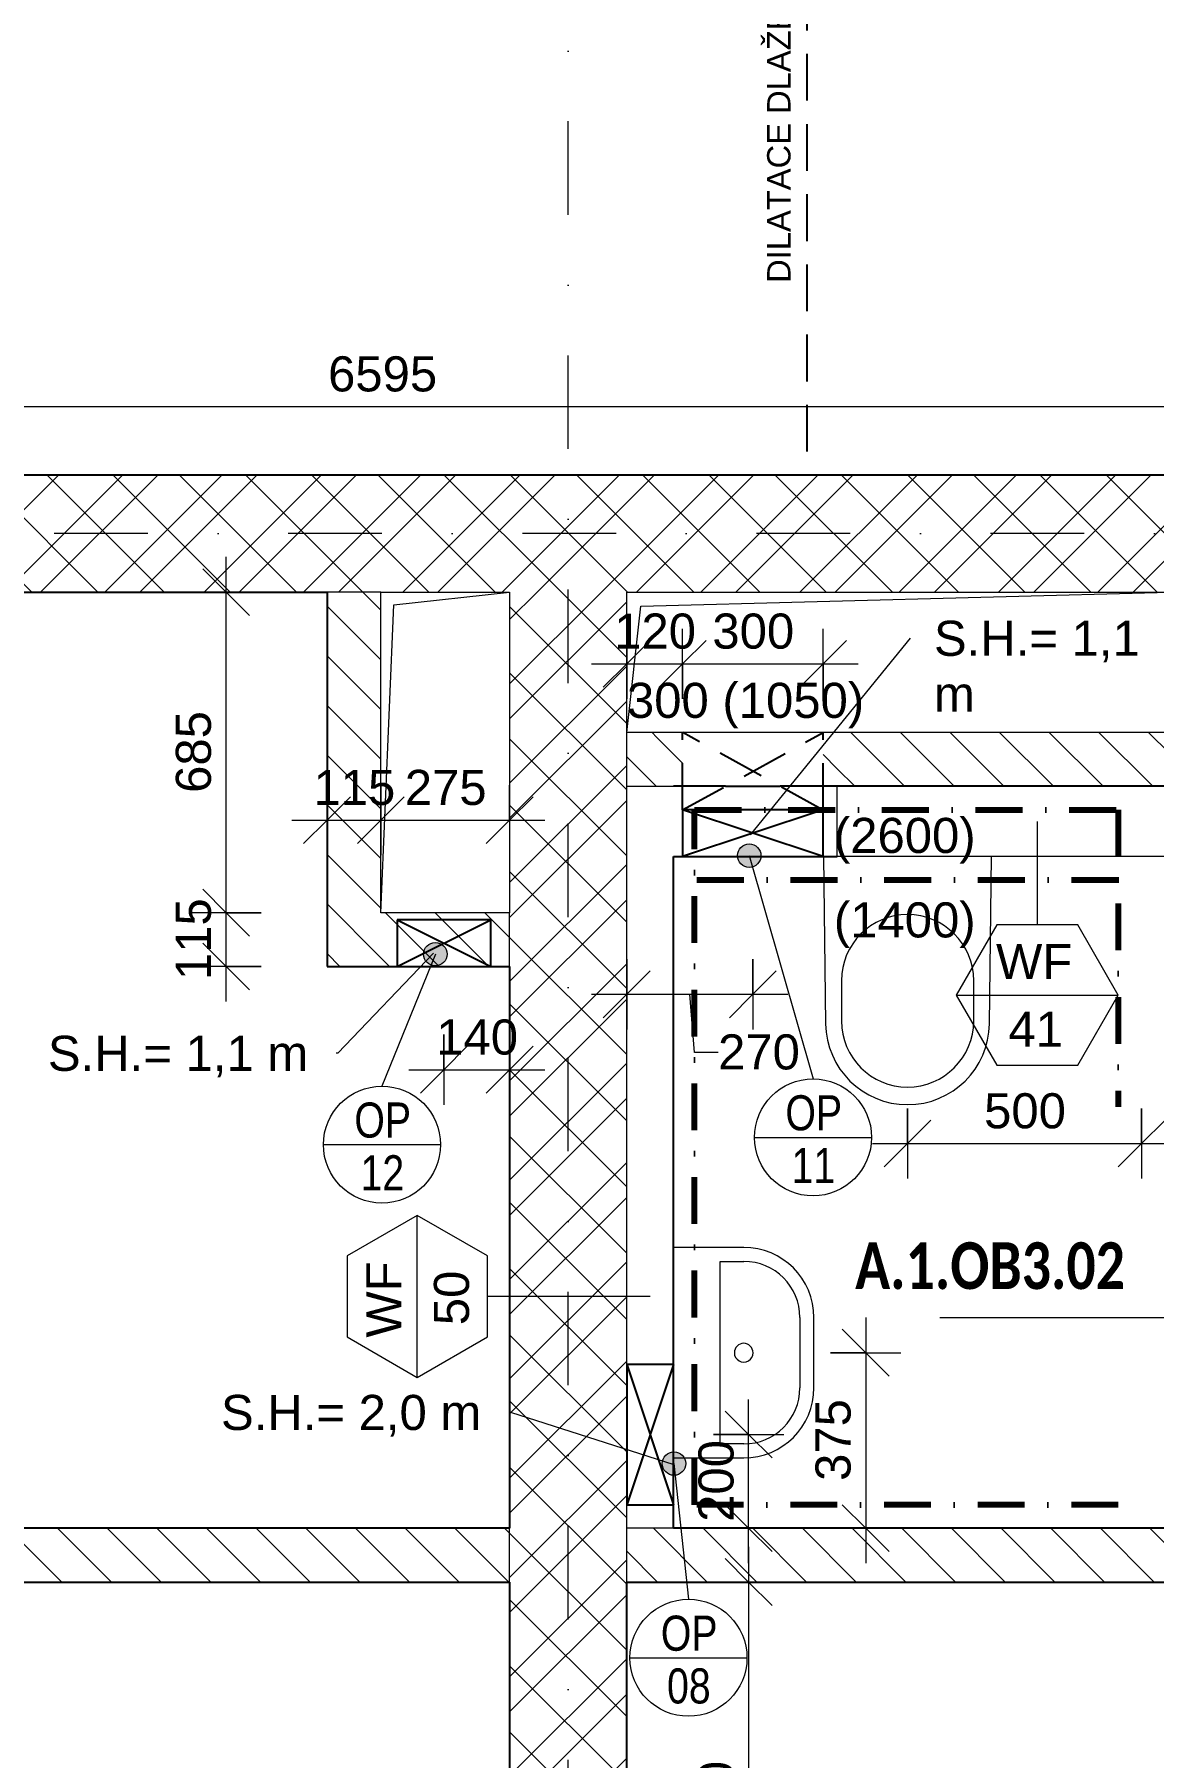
# Model space of a CAD drawing. Header units: millimetres. Extents: x -2616 to 42510, y -3604 to 14792.
# Drawn here: x 15060 to 17450, y 4235 to 7916 of the extents above; entities that cross this region are included whole.
import ezdxf

# ---------------------------------------------------------------- set-up
doc = ezdxf.new("R2010")
doc.units = ezdxf.units.MM
for name, pattern in [('HA_Dash_3mm-S1mm', [150, 100, -50]), ('HA_DashDot_10mm-S3mm', [500, 200, -150, 0, -150]), ('HA_DashDot_4mm-S1mm', [200, 100, -50, 0, -50])]:
    doc.linetypes.add(name, pattern=pattern)
for name, color, linetype, lineweight in [('A-____-____-DIMS', 9, 'Continuous', 5), ('A-____-____-DIMS-50', 9, 'Continuous', 5), ('A-AREA-____-IDEN', 9, 'Continuous', 9), ('A-DETL-____-HDLN', 9, 'HA_Dash_3mm-S1mm', 25), ('A-DETL-____-OTLN', 9, 'Continuous', 25), ('A-DETL-GENF-OTLN', 9, 'Continuous', 9), ('A-DOOR-____-IDEN', 9, 'Continuous', 9), ('A-GENM-____-IDEN', 9, 'Continuous', 9), ('A-GENM-____-MCUT', 9, 'HA_Dash_3mm-S1mm', 25), ('A-GENM-____-OTLN', 9, 'Continuous', 9), ('A-WALL-____-IDEN', 9, 'Continuous', 9), ('A-WALL-____-MCUT', 9, 'Continuous', 25), ('A-WALL-____-PATT', 9, 'Continuous', 25), ('G-____-____-TEXT', 9, 'Continuous', 5), ('I-WALL-____-MCUT', 9, 'Continuous', 25), ('I-WALL-____-OTLN', 9, 'Continuous', 9), ('P-SANR-FIXT-OTLN', 9, 'Continuous', 9), ('S-GRID-____-OTLN', 9, 'Continuous', 5)]:
    doc.layers.add(name, color=color, linetype=linetype, lineweight=lineweight)
doc.styles.add('Arial_1', font='arial.ttf', dxfattribs={"height": 75})
doc.styles.add('Arial_2', font='arial.ttf', dxfattribs={"width": 0.8, "height": 75})
doc.styles.add('Arial_3', font='arial.ttf', dxfattribs={"height": 50})
doc.styles.add('Calibri_B', font='calibrib.ttf', dxfattribs={"width": 0.8, "height": 100})
doc.dimstyles.new('Inner_Dimensions', dxfattribs={"dimscale": 304.8, "dimtxt": 76.519455, "dimasz": 0.328084, "dimexe": 0.246063, "dimexo": 0.0625, "dimgap": 0.032808, "dimtad": 1, "dimdec": 0, "dimzin": 0, "dimdsep": 46, "dimtxsty": 'Arial_1', "dimblk1": 'OBLIQUE', "dimblk2": 'OBLIQUE', "dimsah": 1, "dimcen": 0.09, "dimdle": 0.246063, "dimazin": 0, "dimtfac": 1, "dimtdec": 4, "dimtix": 1, "dimtmove": 0, "dimatfit": 3, "dimfxl": 0.246063, "dimfxlon": 1, "dimtvp": 1, "dimtolj": 1, "dimtzin": 0, "dimlwd": 9, "dimlwe": 9, "dimarcsym": 2})
doc.dimstyles.new('Inner_Dimensions_1', dxfattribs={"dimscale": 304.8, "dimtxt": 76.519455, "dimasz": 0.328084, "dimexe": 0.246063, "dimexo": 0.0625, "dimgap": 0.032808, "dimtad": 1, "dimdec": 0, "dimzin": 0, "dimdsep": 46, "dimtxsty": 'Arial_1', "dimblk1": 'OBLIQUE', "dimblk2": 'OBLIQUE', "dimsah": 1, "dimcen": 0.09, "dimdle": 0.246063, "dimazin": 0, "dimtfac": 1, "dimtdec": 4, "dimtix": 1, "dimtmove": 1, "dimatfit": 3, "dimfxl": 0.246063, "dimfxlon": 1, "dimtvp": 1, "dimtolj": 1, "dimtzin": 0, "dimlwd": 9, "dimlwe": 9, "dimarcsym": 2})
pattern_1 = [(45, (0, 0), (-106.066, 106.066), []), (45, (75, 0), (-106.066, 106.066), []), (315, (0, 0), (70.71068, 70.71068), [])]
pattern_2 = [(135, (0, 0), (-53.033, -53.033), [])]

# ---------------------------------------------------------------- blocks, each defined once
blk = doc.blocks.new('HA_GM_Shaft_Rectangle - Default-2240311-DSP_1NP-A')
at = {"layer": 'A-DETL-GENF-OTLN'}
for p, q in [((27.5, -27.5), (275, 0)), ((0, -685), (27.5, -27.5))]:
    blk.add_line(p, q, dxfattribs=at)
at = {"layer": 'A-GENM-____-OTLN'}
for p, q in [((0, -685), (0, 0)), ((0, 0), (275, 0)), ((275, 0), (275, -685)), ((275, -685), (0, -685))]:
    blk.add_line(p, q, dxfattribs=at)
blk = doc.blocks.new('HA_GM_Shaft_Rectangle - Default-2246622-DSP_1NP-A')
at = {"layer": 'A-DETL-GENF-OTLN'}
for p, q in [((30, -30), (1160, 0)), ((0, -300), (30, -30))]:
    blk.add_line(p, q, dxfattribs=at)
at = {"layer": 'A-GENM-____-OTLN'}
for p, q in [((0, -300), (0, 0)), ((0, 0), (1160, 0)), ((1160, 0), (1160, -300)), ((1160, -300), (0, -300))]:
    blk.add_line(p, q, dxfattribs=at)
blk = doc.blocks.new('ABMV_Toilet_WallHung - Default-1481197-DSP_1NP-A')
at = {"layer": 'A-GENM-____-OTLN'}
for p, q in [((-50, 432.3), (-54.6, 75)), ((-16.3, 426.2), (-16.3, 340.3)), ((266.3, 340.3), (266.3, 426.2)), ((304.6, 75), (300, 432.3))]:
    blk.add_line(p, q, dxfattribs=at)
for centre, radius, start, end in [((125, 430.1), 175, 0.7323, 179.2677), ((125, 426.2), 141.3, 0, 180), ((125, 340.3), 141.3, 180, 360)]:
    blk.add_arc(centre, radius, start, end, dxfattribs=at)
blk = doc.blocks.new('ABMV_WashBasin_Generic - 450x300-2226370-DSP_1NP-A')
at = {"layer": 'P-SANR-FIXT-OTLN'}
for p, q in [((200, 350), (50, 350)), ((50, 320), (200, 320)), ((-100, 200), (-100, 50)), ((-70, 150), (-70, 200)), ((320, 200), (320, 150)), ((350, 50), (350, 200)), ((320, 150), (-70, 150))]:
    blk.add_line(p, q, dxfattribs=at)
for centre, radius, start, end in [((50, 200), 150, 90, 180), ((200, 200), 150, 360, 90), ((50, 200), 120, 90, 180), ((200, 200), 120, 360, 90), ((125, 200), 20, 90, 270), ((125, 200), 20, 270, 90)]:
    blk.add_arc(centre, radius, start, end, dxfattribs=at)
blk = doc.blocks.new('HA_GM_Tiling_LineBased - Generic Tiles-2157063-DSP_1NP-A')
at = {"layer": 'A-GENM-____-OTLN', "linetype": 'HA_DashDot_4mm-S1mm', "lineweight": 80}
blk.add_line((50, -50), (955, -50), dxfattribs=at)
blk = doc.blocks.new('HA_GM_Tiling_LineBased - Generic Tiles-2157064-DSP_1NP-A')
at = {"layer": 'A-GENM-____-OTLN', "linetype": 'HA_DashDot_4mm-S1mm', "lineweight": 80}
blk.add_line((50, -50), (1535, -50), dxfattribs=at)
blk = doc.blocks.new('HA_GM_Tiling_LineBased - Generic Tiles-2157065-DSP_1NP-A')
at = {"layer": 'A-GENM-____-OTLN', "linetype": 'HA_DashDot_4mm-S1mm', "lineweight": 80}
blk.add_line((50, -50), (685, -50), dxfattribs=at)
blk = doc.blocks.new('HA_GM_Tiling_LineBased - Generic Tiles-2155115-DSP_1NP-A')
at = {"layer": 'A-GENM-____-OTLN', "linetype": 'HA_DashDot_4mm-S1mm', "lineweight": 80}
blk.add_line((50, -50), (950, -50), dxfattribs=at)
blk = doc.blocks.new('HA_GM_Opening_Rectangle_WallBased - Default-2261174-DSP_1NP-A')
at = {"layer": 'A-GENM-____-MCUT'}
for p, q in [((-25, 108), (-24.1, 107.5)), ((-25, 108), (-25, -57.5)), ((-25, 108), (275, 108)), ((275, 108), (-24.9, -57.5)), ((-23.9, 107.5), (274.9, -57.5)), ((275, 108), (275, -57.5))]:
    blk.add_line(p, q, dxfattribs=at)
blk = doc.blocks.new('DIMBLOCK56-DSP_1NP-A')
at = {"layer": 'A-____-____-DIMS-50', "lineweight": 9}
for p, q in [((16585.6, 4685), (16585.6, 3610)), ((16585.6, 4610), (16535.6, 4660)), ((16660.6, 4610), (16510.6, 4610)), ((16585.6, 4610), (16635.6, 4560)), ((16585.6, 4610), (16660.6, 4610)), ((16585.6, 3610), (16535.6, 3660)), ((16510.6, 3610), (16660.6, 3610)), ((16585.6, 3610), (16510.6, 3610)), ((16585.6, 3610), (16635.6, 3560))]:
    blk.add_line(p, q, dxfattribs=at)
at = {"layer": 'A-____-____-DIMS-50', "color": 0, "lineweight": 9, "insert": (16478.3, 3994.6), "char_height": 75, "width": 276.883, "attachment_point": 1, "rotation": 90, "line_spacing_factor": 0.941778, "style": 'Arial_1'}
blk.add_mtext('1000', dxfattribs=at)
blk = doc.blocks.new('_Oblique')
at = {"color": 0, "linetype": 'ByBlock', "lineweight": -2}
blk.add_line((-0.5, -0.5), (0.5, 0.5), dxfattribs=at)
blk = doc.blocks.new('HA_TAG_Door_TypeMark_wDimensions - Scale50_Right with Bouble-921060-DSP_1NP-A')
at = {"layer": 'A-DOOR-____-IDEN'}
for p, q in [((0, 5), (0, -19.5)), ((-2.5, -22), (2.5, -22))]:
    blk.add_line(p, q, dxfattribs=at)
blk.add_circle((0, -22), 2.5, dxfattribs=at)
blk = doc.blocks.new('DIMBLOCK126-DSP_1NP-A')
at = {"layer": 'A-____-____-DIMS-50', "lineweight": 9}
for p, q in [((15469.3, 6040), (15419.3, 6090)), ((15544.3, 6040), (15394.3, 6040)), ((15469.3, 5850), (15469.3, 6040)), ((15469.3, 6040), (15519.3, 5990)), ((15469.3, 6040), (15544.3, 6040)), ((15469.3, 5925), (15419.3, 5975)), ((15544.3, 5925), (15394.3, 5925)), ((15469.3, 5925), (15519.3, 5875)), ((15469.3, 5925), (15544.3, 5925))]:
    blk.add_line(p, q, dxfattribs=at)
at = {"layer": 'A-____-____-DIMS-50', "color": 0, "lineweight": 9, "insert": (15361.9, 5896), "char_height": 75, "width": 207.662, "attachment_point": 1, "rotation": 90, "line_spacing_factor": 0.941778, "style": 'Arial_1'}
blk.add_mtext('115', dxfattribs=at)
blk = doc.blocks.new('DIMBLOCK127-DSP_1NP-A')
at = {"layer": 'A-____-____-DIMS-50', "lineweight": 9}
for p, q in [((15469.3, 6725), (15419.3, 6775)), ((15469.3, 6040), (15469.3, 6800)), ((15394.3, 6725), (15544.3, 6725)), ((15469.3, 6725), (15394.3, 6725)), ((15469.3, 6725), (15519.3, 6675)), ((15469.3, 6040), (15419.3, 6090)), ((15544.3, 6040), (15394.3, 6040)), ((15469.3, 6040), (15519.3, 5990)), ((15469.3, 6040), (15544.3, 6040))]:
    blk.add_line(p, q, dxfattribs=at)
at = {"layer": 'A-____-____-DIMS-50', "color": 0, "lineweight": 9, "insert": (15361.9, 6296), "char_height": 75, "width": 207.662, "attachment_point": 1, "rotation": 90, "line_spacing_factor": 0.941778, "style": 'Arial_1'}
blk.add_mtext('685', dxfattribs=at)
blk = doc.blocks.new('DIMBLOCK128-DSP_1NP-A')
at = {"layer": 'A-____-____-DIMS-50', "lineweight": 9}
for p, q in [((15685, 6312.8), (15685, 6162.8)), ((15685, 6237.8), (15685, 6312.8)), ((15800, 6312.8), (15800, 6162.8)), ((15800, 6237.8), (15800, 6312.8)), ((15685, 6237.8), (15735, 6287.8)), ((15800, 6237.8), (15850, 6287.8)), ((15610, 6237.8), (15800, 6237.8)), ((15685, 6237.8), (15635, 6187.8)), ((15800, 6237.8), (15750, 6187.8))]:
    blk.add_line(p, q, dxfattribs=at)
at = {"layer": 'A-____-____-DIMS-50', "color": 0, "lineweight": 9, "insert": (15656, 6345.2), "char_height": 75, "width": 207.662, "attachment_point": 1, "line_spacing_factor": 0.941778, "style": 'Arial_1'}
blk.add_mtext('115', dxfattribs=at)
blk = doc.blocks.new('DIMBLOCK129-DSP_1NP-A')
at = {"layer": 'A-____-____-DIMS-50', "lineweight": 9}
for p, q in [((15800, 6312.8), (15800, 6162.8)), ((15800, 6237.8), (15800, 6312.8)), ((16075, 6312.8), (16075, 6162.8)), ((16075, 6237.8), (16075, 6312.8)), ((15800, 6237.8), (15850, 6287.8)), ((16075, 6237.8), (16125, 6287.8)), ((15800, 6237.8), (15750, 6187.8)), ((15800, 6237.8), (16150, 6237.8)), ((16075, 6237.8), (16025, 6187.8))]:
    blk.add_line(p, q, dxfattribs=at)
at = {"layer": 'A-____-____-DIMS-50', "color": 0, "lineweight": 9, "insert": (15851, 6345.2), "char_height": 75, "width": 207.662, "attachment_point": 1, "line_spacing_factor": 0.941778, "style": 'Arial_1'}
blk.add_mtext('275', dxfattribs=at)
blk = doc.blocks.new('HA_TAG_WA_Partitions - Group _ Type Mark-556634-DSP_1NP-A')
at = {"layer": 'A-WALL-____-IDEN'}
for p, q in [((-1.732, 3), (-3.464, 0)), ((1.732, 3), (-1.732, 3)), ((3.464, 0), (1.732, 3)), ((-3.464, 0), (3.464, 0)), ((-3.464, 0), (-1.732, -3)), ((1.732, -3), (3.464, 0)), ((-1.732, -3), (1.732, -3))]:
    blk.add_line(p, q, dxfattribs=at)
blk = doc.blocks.new('HA_TAG_GM_Products - Generic-588599-DSP_1NP-A')
at = {"layer": 'A-GENM-____-IDEN'}
blk.add_line((-2.5, 0), (2.5, 0), dxfattribs=at)
blk.add_circle((0, 0), 2.5, dxfattribs=at)
blk = doc.blocks.new('DIMBLOCK164-DSP_1NP-A')
at = {"layer": 'A-____-____-DIMS-50', "lineweight": 9}
for p, q in [((12505, 7196.3), (12505, 7046.3)), ((12505, 7121.3), (12505, 7196.3)), ((19100, 7196.3), (19100, 7046.3)), ((19100, 7121.3), (19100, 7196.3)), ((12505, 7121.3), (12555, 7171.3)), ((19100, 7121.3), (19150, 7171.3)), ((12505, 7121.3), (12455, 7071.3)), ((12505, 7121.3), (19100, 7121.3)), ((19100, 7121.3), (19050, 7071.3))]:
    blk.add_line(p, q, dxfattribs=at)
at = {"layer": 'A-____-____-DIMS-50', "color": 0, "lineweight": 9, "insert": (15687.1, 7228.7), "char_height": 75, "width": 276.883, "attachment_point": 1, "line_spacing_factor": 0.941778, "style": 'Arial_1'}
blk.add_mtext('6595', dxfattribs=at)
blk = doc.blocks.new('DIMBLOCK226-DSP_1NP-A')
at = {"layer": 'A-____-____-DIMS-50', "lineweight": 9}
for p, q in [((15934.5, 5779.5), (15934.5, 5629.5)), ((15934.5, 5704.5), (15934.5, 5779.5)), ((15934.5, 5704.5), (15984.5, 5754.5)), ((16075, 5779.5), (16075, 5629.5)), ((16075, 5704.5), (16075, 5779.5)), ((16075, 5704.5), (16125, 5754.5)), ((15859.5, 5704.5), (16150, 5704.5)), ((15934.5, 5704.5), (15884.5, 5654.5)), ((16075, 5704.5), (16025, 5654.5))]:
    blk.add_line(p, q, dxfattribs=at)
at = {"layer": 'A-____-____-DIMS-50', "color": 0, "lineweight": 9, "insert": (15918.2, 5811.9), "char_height": 75, "width": 207.662, "attachment_point": 1, "line_spacing_factor": 0.941778, "style": 'Arial_1'}
blk.add_mtext('140', dxfattribs=at)
blk = doc.blocks.new('DIMBLOCK227-DSP_1NP-A')
at = {"layer": 'A-____-____-DIMS-50', "lineweight": 9}
for p, q in [((16325, 5940.6), (16325, 5790.6)), ((16325, 5865.6), (16325, 5940.6)), ((16594.6, 5940.6), (16594.6, 5790.6)), ((16594.6, 5865.6), (16594.6, 5940.6)), ((16325, 5865.6), (16375, 5915.6)), ((16594.6, 5865.6), (16644.6, 5915.6)), ((16250, 5865.6), (16669.6, 5865.6)), ((16325, 5865.6), (16275, 5815.6)), ((16470.2, 5741.6), (16459.8, 5865.6)), ((16594.6, 5865.6), (16544.6, 5815.6)), ((16520.2, 5741.6), (16470.2, 5741.6))]:
    blk.add_line(p, q, dxfattribs=at)
at = {"layer": 'A-____-____-DIMS-50', "color": 0, "lineweight": 9, "insert": (16520.2, 5780.1), "char_height": 75, "width": 207.662, "attachment_point": 1, "line_spacing_factor": 0.941778, "style": 'Arial_1'}
blk.add_mtext('270', dxfattribs=at)
blk = doc.blocks.new('DIMBLOCK228-DSP_1NP-A')
at = {"layer": 'A-____-____-DIMS-50', "lineweight": 9}
for p, q in [((16585.6, 4925), (16535.6, 4975)), ((16585.6, 4650), (16585.6, 5000)), ((16510.6, 4925), (16660.6, 4925)), ((16585.6, 4925), (16510.6, 4925)), ((16585.6, 4925), (16635.6, 4875)), ((16585.6, 4725), (16535.6, 4775)), ((16510.6, 4725), (16660.6, 4725)), ((16585.6, 4725), (16510.6, 4725)), ((16585.6, 4725), (16635.6, 4675))]:
    blk.add_line(p, q, dxfattribs=at)
at = {"layer": 'A-____-____-DIMS-50', "color": 0, "lineweight": 9, "insert": (16478.3, 4738.5), "char_height": 75, "width": 207.662, "attachment_point": 1, "rotation": 90, "line_spacing_factor": 0.941778, "style": 'Arial_1'}
blk.add_mtext('200', dxfattribs=at)
blk = doc.blocks.new('DIMBLOCK234-DSP_1NP-A')
at = {"layer": 'A-____-____-DIMS-50', "lineweight": 9}
for p, q in [((16835.6, 5175), (16835.6, 4650)), ((16835.6, 5100), (16785.6, 5150)), ((16760.6, 5100), (16910.6, 5100)), ((16835.6, 5100), (16760.6, 5100)), ((16835.6, 5100), (16885.6, 5050)), ((16835.6, 4725), (16785.6, 4775)), ((16910.6, 4725), (16760.6, 4725)), ((16835.6, 4725), (16885.6, 4675)), ((16835.6, 4725), (16910.6, 4725))]:
    blk.add_line(p, q, dxfattribs=at)
at = {"layer": 'A-____-____-DIMS-50', "color": 0, "lineweight": 9, "insert": (16728.3, 4826), "char_height": 75, "width": 207.662, "attachment_point": 1, "rotation": 90, "line_spacing_factor": 0.941778, "style": 'Arial_1'}
blk.add_mtext('375', dxfattribs=at)
blk = doc.blocks.new('DIMBLOCK235-DSP_1NP-A')
at = {"layer": 'A-____-____-DIMS-50', "lineweight": 9}
for p, q in [((16925, 5621.9), (16925, 5471.9)), ((16925, 5546.9), (16925, 5621.9)), ((16925, 5546.9), (16975, 5596.9)), ((17425, 5621.9), (17425, 5471.9)), ((17425, 5546.9), (17425, 5621.9)), ((17425, 5546.9), (17475, 5596.9)), ((16850, 5546.9), (17500, 5546.9)), ((16925, 5546.9), (16875, 5496.9)), ((17425, 5546.9), (17375, 5496.9))]:
    blk.add_line(p, q, dxfattribs=at)
at = {"layer": 'A-____-____-DIMS-50', "color": 0, "lineweight": 9, "insert": (17088.5, 5654.3), "char_height": 75, "width": 207.662, "attachment_point": 1, "line_spacing_factor": 0.941778, "style": 'Arial_1'}
blk.add_mtext('500', dxfattribs=at)
blk = doc.blocks.new('DIMBLOCK239-DSP_1NP-A')
at = {"layer": 'A-____-____-DIMS-50', "lineweight": 9}
for p, q in [((16325, 6646.8), (16325, 6496.8)), ((16325, 6571.8), (16325, 6646.8)), ((16444.6, 6496.8), (16444.6, 6646.8)), ((16325, 6571.8), (16375, 6621.8)), ((16444.6, 6571.8), (16494.6, 6621.8)), ((16250, 6571.8), (16444.6, 6571.8)), ((16325, 6571.8), (16275, 6521.8)), ((16444.6, 6571.8), (16394.6, 6521.8)), ((16444.6, 6571.8), (16444.6, 6496.8))]:
    blk.add_line(p, q, dxfattribs=at)
at = {"layer": 'A-____-____-DIMS-50', "color": 0, "lineweight": 9, "insert": (16298.3, 6679.2), "char_height": 75, "width": 207.662, "attachment_point": 1, "line_spacing_factor": 0.941778, "style": 'Arial_1'}
blk.add_mtext('120', dxfattribs=at)
blk = doc.blocks.new('DIMBLOCK240-DSP_1NP-A')
at = {"layer": 'A-____-____-DIMS-50', "lineweight": 9}
for p, q in [((16444.6, 6496.8), (16444.6, 6646.8)), ((16744.6, 6496.8), (16744.6, 6646.8)), ((16444.6, 6571.8), (16494.6, 6621.8)), ((16744.6, 6571.8), (16794.6, 6621.8)), ((16444.6, 6571.8), (16394.6, 6521.8)), ((16444.6, 6571.8), (16819.6, 6571.8)), ((16444.6, 6571.8), (16444.6, 6496.8)), ((16744.6, 6571.8), (16694.6, 6521.8)), ((16744.6, 6571.8), (16744.6, 6496.8))]:
    blk.add_line(p, q, dxfattribs=at)
at = {"layer": 'A-____-____-DIMS-50', "color": 0, "lineweight": 9, "insert": (16508.1, 6679.2), "char_height": 75, "width": 207.662, "attachment_point": 1, "line_spacing_factor": 0.941778, "style": 'Arial_1'}
blk.add_mtext('300', dxfattribs=at)

msp = doc.modelspace()

# ---------------------------------------------------------------- hatches: boundary and pattern name
at = {"layer": 'A-GENM-____-IDEN'}
h = msp.add_hatch(color=256, dxfattribs=at)
edge = h.paths.add_edge_path()
edge.add_arc((16586.8, 6161.9), 25, 0, 360)
h = msp.add_hatch(color=256, dxfattribs=at)
edge = h.paths.add_edge_path()
edge.add_arc((15916.3, 5951.4), 25, 0, 360)
h = msp.add_hatch(color=256, dxfattribs=at)
edge = h.paths.add_edge_path()
edge.add_arc((16426.1, 4863), 25, 0, 360)
at = {"layer": 'A-WALL-____-PATT', "lineweight": 5}
h = msp.add_hatch(dxfattribs=at)
h.set_pattern_fill('FP_2', color=256, style=0, pattern_type=2)
h.set_pattern_definition(pattern_1)
h.paths.add_polyline_path([(8595, 6725), (11505, 6725), (11505, 6975), (8225, 6975), (8225, 6725), (8406.9, 6725)])
h.paths.add_polyline_path([(20950, 6725), (22060, 6725), (22060, 6975), (20100, 6975), (20100, 6725), (20312.6, 6725)])
h.paths.add_polyline_path([(15685, 6725), (19100, 6725), (19100, 6975), (12505, 6975), (12505, 6725), (15210.2, 6725)])
h = msp.add_hatch(dxfattribs=at)
h.set_pattern_fill('FP_3', color=256, style=0, pattern_type=2)
h.set_pattern_definition(pattern_2)
h.paths.add_polyline_path([(15800, 5925), (15800, 6725), (15685, 6725), (15685, 5925)])
h = msp.add_hatch(dxfattribs=at)
h.set_pattern_fill('FP_2', color=256, style=0, pattern_type=2)
h.set_pattern_definition(pattern_1)
h.paths.add_polyline_path([(16325, 100), (16325, 2110), (16075, 2110), (16075, 100)])
h.paths.add_polyline_path([(16075, 3610), (16325, 3610), (16325, 6725), (16075, 6725), (16075, 4610)])
h = msp.add_hatch(dxfattribs=at)
h.set_pattern_fill('FP_3', color=256, style=0, pattern_type=2)
h.set_pattern_definition(pattern_2)
h.paths.add_polyline_path([(16325, 6310), (16389, 6310), (16389, 6425), (16325, 6425)])
h.paths.add_polyline_path([(16911, 6310), (17485, 6310), (17485, 6425), (16774.8, 6425), (16774.8, 6310)])
h = msp.add_hatch(dxfattribs=at)
h.set_pattern_fill('FP_3', color=256, style=0, pattern_type=2)
h.set_pattern_definition(pattern_2)
h.paths.add_polyline_path([(16444.6, 6310), (16444.6, 6425), (16389, 6425), (16389, 6310), (16425, 6310)])
h.paths.add_polyline_path([(16744.6, 6310), (16774.8, 6310), (16774.8, 6425), (16744.6, 6425)])
h = msp.add_hatch(dxfattribs=at)
h.set_pattern_fill('FP_3', color=256, style=0, pattern_type=2)
h.set_pattern_definition(pattern_2)
h.paths.add_polyline_path([(16060.6, 5925), (16075, 5925), (16075, 6040), (15800, 6040), (15800, 5925)])
h = msp.add_hatch(dxfattribs=at)
h.set_pattern_fill('FP_3', color=256, style=0, pattern_type=2)
h.set_pattern_definition(pattern_2)
h.paths.add_polyline_path([(16075, 4610), (16075, 4725), (12525, 4725), (12525, 4610)])
h.paths.add_polyline_path([(8225, 4610), (11625, 4610), (11625, 4725), (8225, 4725)])
h = msp.add_hatch(dxfattribs=at)
h.set_pattern_fill('FP_3', color=256, style=0, pattern_type=2)
h.set_pattern_definition(pattern_2)
h.paths.add_polyline_path([(22561.2, 4610), (22590.5, 4725), (20250, 4725), (20250, 4610), (22013.4, 4610)])
h.paths.add_polyline_path([(16325, 4610), (19350, 4610), (19350, 4725), (16325, 4725)])

# ---------------------------------------------------------------- linework, layer by layer
at = {"layer": 'A-DETL-____-HDLN'}
msp.add_line((16710, 8475), (16710, 6975), dxfattribs=at)
at = {"layer": 'A-DETL-____-OTLN'}
for p, q in [((16744.6, 6260), (16444.6, 6260)), ((16444.6, 6260), (16444.6, 6160)), ((16744.6, 6260), (16444.6, 6160)), ((16744.6, 6160), (16444.6, 6260)), ((16744.6, 6160), (16744.6, 6260)), ((16444.6, 6160), (16744.6, 6160)), ((16034.5, 6025), (15834.5, 6025)), ((15834.5, 6025), (15834.5, 5925)), ((15834.5, 5925), (16034.5, 6025)), ((15834.5, 6025), (16034.5, 5925)), ((16034.5, 5925), (16034.5, 6025)), ((15834.5, 5925), (16034.5, 5925)), ((16325, 5075), (16325, 4775)), ((16425, 5075), (16325, 5075)), ((16325, 5075), (16425, 4775)), ((16425, 5075), (16325, 4775)), ((16425, 4775), (16425, 5075)), ((16325, 4775), (16425, 4775))]:
    msp.add_line(p, q, dxfattribs=at)
at = {"layer": 'A-GENM-____-IDEN'}
for p, q in [((16586.8, 6161.9), (16723.1, 5684.9)), ((15916.3, 5951.4), (15802.3, 5669.4)), ((16426.1, 4863), (16457, 4573.1))]:
    msp.add_line(p, q, dxfattribs=at)
for centre in [(16586.8, 6161.9), (15916.3, 5951.4), (16426.1, 4863)]:
    msp.add_circle(centre, 25, dxfattribs=at)
at = {"layer": 'A-WALL-____-IDEN'}
for p, q in [((17202, 6235), (17202, 6014.1)), ((16375, 5220.2), (16027.6, 5220.2))]:
    msp.add_line(p, q, dxfattribs=at)
at = {"layer": 'A-WALL-____-MCUT', "lineweight": 9}
for p, q in [((15800, 6725), (15685, 6725)), ((16325, 4610), (16325, 6425)), ((16325, 6310), (16425, 6310)), ((16075, 5925), (16075, 6040)), ((16075, 4610), (16075, 4725)), ((16425, 4725), (16325, 4725))]:
    msp.add_line(p, q, dxfattribs=at)
at = {"layer": 'G-____-____-TEXT', "color": 250, "lineweight": 9}
for p, q in [((16589.2, 6206.1), (16931.4, 6626.3)), ((15912.7, 5953.2), (15707.7, 5739.6)), ((15707.7, 5739.6), (15704.2, 5739.6)), ((16077.4, 4972.3), (16073.9, 4972.3)), ((16426.4, 4860.1), (16077.4, 4972.3))]:
    msp.add_line(p, q, dxfattribs=at)
at = {"layer": 'I-WALL-____-MCUT'}
for p, q in [((19100, 6975), (12505, 6975)), ((12790, 6725), (15685, 6725)), ((15685, 6725), (15685, 5925)), ((16536.1, 6310), (16425, 6310)), ((16536.3, 6310), (16652.9, 6310)), ((17485, 6310), (16653.1, 6310)), ((16425, 4725), (16425, 6160)), ((16425, 6160), (16774.8, 6160)), ((15685, 5925), (16075, 5925)), ((16075, 5925), (16075, 4725)), ((16075, 4725), (12790, 4725)), ((17485, 4725), (16425, 4725)), ((12700, 4610), (16075, 4610)), ((16075, 4610), (16075, 100)), ((16325, 100), (16325, 4610)), ((16325, 4610), (19175, 4610))]:
    msp.add_line(p, q, dxfattribs=at)
at = {"layer": 'I-WALL-____-OTLN'}
for p, q in [((16774.8, 6160), (16774.8, 6310)), ((17485, 6160), (16774.8, 6160))]:
    msp.add_line(p, q, dxfattribs=at)
at = {"layer": 'S-GRID-____-OTLN', "linetype": 'HA_DashDot_10mm-S3mm', "lineweight": 9}
for p, q in [((16200, -1971.1), (16200, 12654.3)), ((24303.9, 6850), (-1016, 6850))]:
    msp.add_line(p, q, dxfattribs=at)

# ---------------------------------------------------------------- block references
at = {"layer": 'A-DOOR-____-IDEN', "xscale": 49.99999999999998, "yscale": 49.99999999999998, "zscale": 49.99999999999998, "rotation": 89.99999999999972}
msp.add_blockref('HA_TAG_Door_TypeMark_wDimensions - Scale50_Right with Bouble-921060-DSP_1NP-A', (17244.3, 5175), dxfattribs=at)
at = {"layer": 'A-GENM-____-IDEN', "xscale": 49.99999999999998, "yscale": 49.99999999999998, "zscale": 49.99999999999998}
for p in [(15802.3, 5544.4), (16723.1, 5559.9), (16457, 4448.1)]:
    msp.add_blockref('HA_TAG_GM_Products - Generic-588599-DSP_1NP-A', p, dxfattribs=at)
at = {"layer": 'A-GENM-____-OTLN', "lineweight": 5}
for name, p in [('HA_GM_Shaft_Rectangle - Default-2240311-DSP_1NP-A', (15800, 6725)), ('HA_GM_Shaft_Rectangle - Default-2246622-DSP_1NP-A', (16325, 6725))]:
    msp.add_blockref(name, p, dxfattribs=at)
at = {"layer": 'A-GENM-____-OTLN', "rotation": 180}
msp.add_blockref('HA_GM_Opening_Rectangle_WallBased - Default-2261174-DSP_1NP-A', (16719.6, 6367.5), dxfattribs=at)
at = {"layer": 'A-GENM-____-OTLN', "linetype": 'HA_DashDot_4mm-S1mm', "lineweight": 80}
for name, p, rotation in [('HA_GM_Tiling_LineBased - Generic Tiles-2157064-DSP_1NP-A', (16420, 4725), 89.99999999999993), ('HA_GM_Tiling_LineBased - Generic Tiles-2157065-DSP_1NP-A', (17425, 6310), 269.9999999999998), ('HA_GM_Tiling_LineBased - Generic Tiles-2157063-DSP_1NP-A', (17425, 4725), 180)]:
    msp.add_blockref(name, p, dxfattribs=dict(at, rotation=rotation))
for name, p in [('HA_GM_Tiling_LineBased - Generic Tiles-2157063-DSP_1NP-A', (16420, 6310)), ('HA_GM_Tiling_LineBased - Generic Tiles-2155115-DSP_1NP-A', (16425, 6160))]:
    msp.add_blockref(name, p, dxfattribs=at)
at = {"layer": 'A-WALL-____-IDEN', "xscale": 49.99999999999998, "yscale": 49.99999999999998, "zscale": 49.99999999999998}
msp.add_blockref('HA_TAG_WA_Partitions - Group _ Type Mark-556634-DSP_1NP-A', (17202, 5864.1), dxfattribs=at)
at = {"layer": 'A-WALL-____-IDEN', "xscale": 49.99999999999998, "yscale": 49.99999999999998, "zscale": 49.99999999999998, "rotation": 89.99999999999993}
msp.add_blockref('HA_TAG_WA_Partitions - Group _ Type Mark-556634-DSP_1NP-A', (15877.6, 5220.2), dxfattribs=at)
at = {"layer": 'P-SANR-FIXT-OTLN'}
for name, p, rotation in [('ABMV_Toilet_WallHung - Default-1481197-DSP_1NP-A', (17050, 6235), 180), ('ABMV_WashBasin_Generic - 450x300-2226370-DSP_1NP-A', (16375, 5225), 269.9999999999998)]:
    msp.add_blockref(name, p, dxfattribs=dict(at, rotation=rotation))

# ---------------------------------------------------------------- texts
at = {"layer": 'A-AREA-____-IDEN', "lineweight": 5, "insert": (16813.1, 5335.9), "char_height": 100, "width": 715.105, "attachment_point": 1, "style": 'Calibri_B'}
msp.add_mtext('A.1.OB3.02', dxfattribs=at)
at = {"layer": 'A-GENM-____-IDEN', "lineweight": 5, "char_height": 75, "attachment_point": 1}
for s, insert, width, style in [('300 (1050)', (16325.6, 6531.2), 629.325, 'Arial_1'), ('(2600)', (16767.6, 6242.6), 376.793, 'Arial_1'), ('(1400)', (16767.6, 6062.1), 376.793, 'Arial_1'), ('OP', (15743.3, 5634.5), 147.51, 'Arial_2'), ('OP', (16664.1, 5650), 147.51, 'Arial_2'), ('12', (15756.5, 5521.8), 115.443, 'Arial_2'), ('11', (16677.3, 5537.3), 115.443, 'Arial_2'), ('OP', (16398, 4538.2), 147.51, 'Arial_2'), ('08', (16411.2, 4425.5), 115.443, 'Arial_2')]:
    msp.add_mtext(s, dxfattribs=dict(at, insert=insert, width=width, style=style))
at = {"layer": 'A-WALL-____-IDEN', "lineweight": 5, "char_height": 75, "attachment_point": 1, "style": 'Arial_1'}
for s, insert, width in [('WF', (17114, 5973), 208.439), ('41', (17140.5, 5828.5), 144.304)]:
    msp.add_mtext(s, dxfattribs=dict(at, insert=insert, width=width))
at = {"layer": 'A-WALL-____-IDEN', "lineweight": 5, "char_height": 75, "attachment_point": 1, "rotation": 90, "style": 'Arial_1'}
for s, insert, width in [('WF', (15768.7, 5132.2), 208.439), ('50', (15913.2, 5158.7), 144.304)]:
    msp.add_mtext(s, dxfattribs=dict(at, insert=insert, width=width))
at = {"layer": 'G-____-____-TEXT', "color": 7, "lineweight": 9, "insert": (16625, 7385.6), "char_height": 50, "width": 749.578, "attachment_point": 1, "rotation": 90, "style": 'Arial_3'}
msp.add_mtext('DILATACE DLAŽBY', dxfattribs=at)
at = {"layer": 'G-____-____-TEXT', "color": 7, "lineweight": 9, "char_height": 75, "attachment_point": 1, "style": 'Arial_1'}
for s, insert, width in [('S.H.= 1,1 ', (16981.4, 6663.8), 577.215), ('m', (16981.4, 6544.7), 108.228), ('S.H.= 1,1 m', (15088.7, 5777.1), 685.443), ('S.H.= 2,0 m', (15458.4, 5009.8), 685.443)]:
    msp.add_mtext(s, dxfattribs=dict(at, insert=insert, width=width))

# ---------------------------------------------------------------- dimensions: what is measured, and where the dimension line sits
at = {"layer": 'A-____-____-DIMS', "lineweight": 9}
for base, p1, p2, override, picture, middle in [((19100, 7121.3), (12505, 7196.3), (19100, 7196.3), {"dimpost": '<>', "dimfxl": 6595}, 'DIMBLOCK164-DSP_1NP-A', (15802.5, 7169.6)), ((16444.6, 6571.8), (16325, 6646.8), (16444.6, 6496.8), {"dimpost": '<>', "dimfxl": 191.85064}, 'DIMBLOCK239-DSP_1NP-A', (16384.8, 6620.1)), ((16744.6, 6571.8), (16444.6, 6496.8), (16744.6, 6496.8), {"dimpost": '<>', "dimfxl": 300}, 'DIMBLOCK240-DSP_1NP-A', (16594.6, 6620.2)), ((15800, 6237.8), (15685, 6312.8), (15800, 6312.8), {"dimpost": '<>', "dimfxl": 115}, 'DIMBLOCK128-DSP_1NP-A', (15742.5, 6286.1)), ((16075, 6237.8), (15800, 6312.8), (16075, 6312.8), {"dimpost": '<>', "dimfxl": 275}, 'DIMBLOCK129-DSP_1NP-A', (15937.5, 6286.1)), ((16075, 5704.5045), (15934.5364, 5779.5045), (16075, 5779.5045), {"dimpost": '<>', "dimfxl": 140.463563}, 'DIMBLOCK226-DSP_1NP-A', (16004.7682, 5752.7975)), ((17425, 5546.9), (16925, 5621.9), (17425, 5621.9), {"dimpost": '<>', "dimfxl": 500}, 'DIMBLOCK235-DSP_1NP-A', (17175, 5595.2))]:
    dim = msp.add_linear_dim(base=base, p1=p1, p2=p2, dimstyle='Inner_Dimensions', override=override, dxfattribs=at)
    dim.commit()
    dim.dimension.update_dxf_attribs({"geometry": picture, "text_midpoint": middle})
for base, p1, p2, override, picture, middle in [((15469.3, 6725), (15544.3, 6040), (15394.3, 6725), {"dimpost": '<>', "dimfxl": 701.23106}, 'DIMBLOCK127-DSP_1NP-A', (15421, 6382.5)), ((15469.3, 6040), (15544.3, 5925), (15544.3, 6040), {"dimpost": '<>', "dimfxl": 115}, 'DIMBLOCK126-DSP_1NP-A', (15421, 5982.5)), ((16835.6, 4725), (16760.6, 5100), (16910.6, 4725), {"dimpost": '<>', "dimfxl": 403.887361}, 'DIMBLOCK234-DSP_1NP-A', (16787.3, 4912.5)), ((16585.6, 4925), (16510.6, 4725), (16510.6, 4925), {"dimpost": '<>', "dimfxl": 200}, 'DIMBLOCK228-DSP_1NP-A', (16537.3, 4825)), ((16585.6, 3610), (16660.6, 4610), (16510.6, 3610), {"dimpost": '<>', "dimfxl": 1011.187421}, 'DIMBLOCK56-DSP_1NP-A', (16537.3, 4110))]:
    dim = msp.add_linear_dim(base=base, p1=p1, p2=p2, angle=90, dimstyle='Inner_Dimensions', override=override, dxfattribs=at)
    dim.commit()
    dim.dimension.update_dxf_attribs({"geometry": picture, "text_midpoint": middle})
dim = msp.add_linear_dim(base=(16594.6, 5865.6), p1=(16325, 5940.6), p2=(16594.6, 5940.6), dimstyle='Inner_Dimensions_1', override={"dimpost": '<>', "dimfxl": 269.610485}, dxfattribs=at)
dim.commit()
dim.dimension.update_dxf_attribs({"geometry": 'DIMBLOCK227-DSP_1NP-A', "text_midpoint": (16624, 5730.1), "dimtype": 160})

doc.saveas('drawing.dxf')
